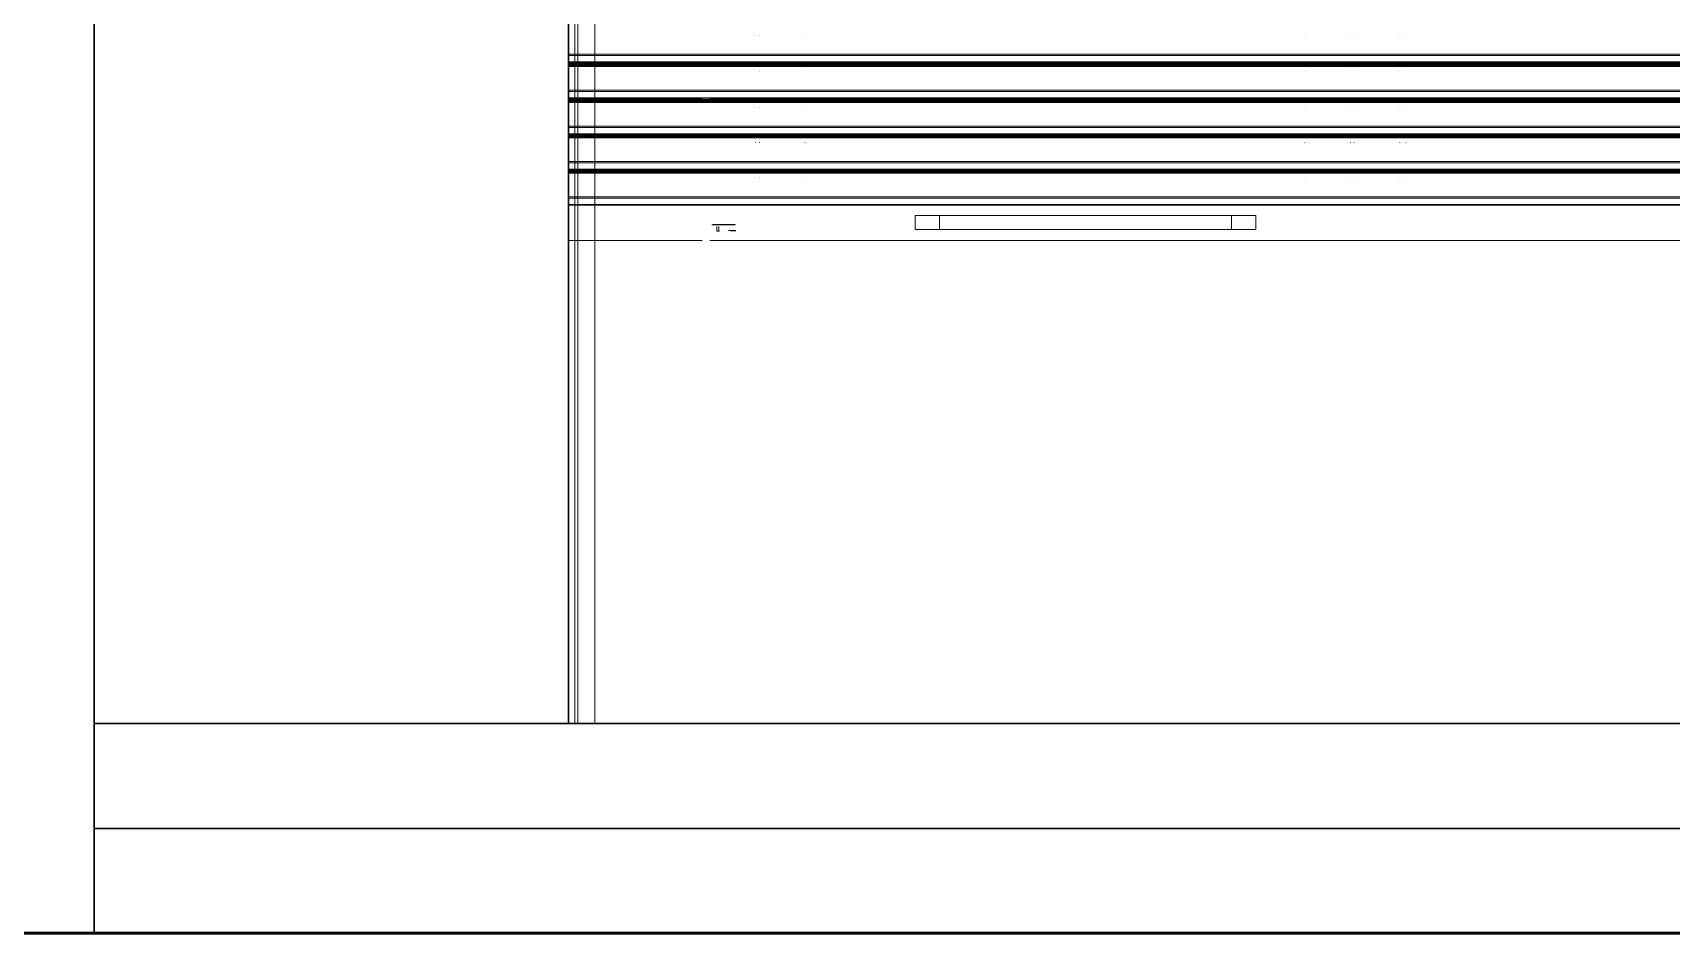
# Model space of a CAD drawing. Header units: inches. Extents: x 5914 to 162157, y -20538 to 282354.
# Drawn here: x 153713.2 to 153807, y -16028.3 to -15976.7 of the extents above; entities that cross this region are included whole.
import ezdxf

# ---------------------------------------------------------------- set-up
doc = ezdxf.new("R2010")
doc.units = ezdxf.units.IN
doc.header["$MEASUREMENT"] = 0
doc.linetypes.add('DASHED', pattern=[0.75, 0.5, -0.25])
doc.layers.add('DOOR-WIN RA', color=3, linetype='Continuous', lineweight=20)
doc.layers.add('ELE1 RA', color=1, linetype='Continuous', lineweight=30)

# ---------------------------------------------------------------- blocks, each defined once
blk = doc.blocks.new('SKBVVL')
at = {"layer": 'DOOR-WIN RA'}
for p, q in [((153981.913, -16016.257), (153981.913, -15926.9)), ((153982.271, -15926.9), (153982.271, -16016.257)), ((153982.455, -15926.9), (153982.455, -16016.257)), ((153983.426, -15926.9), (153983.426, -16016.257)), ((153992.623, -15976.855), (153992.623, -15976.857)), ((153992.633, -15976.855), (153992.633, -15976.857)), ((153992.836, -15976.857), (153992.836, -15976.855)), ((153992.846, -15976.855), (153992.846, -15976.857)), ((153995.465, -15976.857), (153995.465, -15976.855)), ((154024.066, -15976.857), (154024.066, -15976.855)), ((154026.685, -15976.855), (154026.685, -15976.857)), ((154026.695, -15976.855), (154026.695, -15976.857)), ((154026.898, -15976.857), (154026.898, -15976.855)), ((154029.518, -15976.855), (154029.518, -15976.857)), ((154029.879, -15976.857), (154029.879, -15976.855)), ((154108.256, -15977.944), (153981.913, -15977.944)), ((154108.256, -15978.012), (153981.913, -15978.012)), ((154108.256, -15978.374), (153981.913, -15978.374)), ((153981.913, -15978.417), (153989.566, -15978.417)), ((153989.566, -15978.423), (153981.913, -15978.423)), ((154108.256, -15978.449), (153981.913, -15978.449)), ((154108.256, -15978.452), (153981.913, -15978.452)), ((154108.256, -15978.469), (153981.913, -15978.469)), ((154108.256, -15978.487), (153981.913, -15978.487)), ((154108.256, -15978.506), (153981.913, -15978.506)), ((154108.256, -15978.526), (153981.913, -15978.526)), ((154108.256, -15978.547), (153981.913, -15978.547)), ((154108.256, -15978.568), (153981.913, -15978.568)), ((154108.256, -15978.589), (153981.913, -15978.589)), ((154108.256, -15978.609), (153981.913, -15978.609)), ((154108.256, -15978.629), (153981.913, -15978.629)), ((154108.256, -15978.649), (153981.913, -15978.649)), ((153990.003, -15978.417), (153992.623, -15978.417)), ((153992.623, -15978.423), (153990.003, -15978.423)), ((153992.623, -15978.417), (153992.623, -15978.423)), ((153992.623, -15978.417), (153992.633, -15978.417)), ((153992.633, -15978.423), (153992.623, -15978.423)), ((153992.633, -15978.417), (153992.633, -15978.423)), ((153992.633, -15978.417), (153992.836, -15978.417)), ((153992.836, -15978.423), (153992.633, -15978.423)), ((153992.836, -15978.423), (153992.836, -15978.417)), ((153992.836, -15978.417), (153992.846, -15978.417)), ((153992.846, -15978.423), (153992.836, -15978.423)), ((153992.846, -15978.417), (153992.846, -15978.423)), ((153992.846, -15978.417), (153995.465, -15978.417)), ((153995.465, -15978.423), (153992.846, -15978.423)), ((153995.465, -15978.423), (153995.465, -15978.417)), ((153995.465, -15978.417), (154024.066, -15978.417)), ((154024.066, -15978.423), (153995.465, -15978.423)), ((154024.066, -15978.423), (154024.066, -15978.417)), ((154024.066, -15978.417), (154026.685, -15978.417)), ((154026.685, -15978.423), (154024.066, -15978.423)), ((154026.685, -15978.417), (154026.685, -15978.423)), ((154026.685, -15978.417), (154026.695, -15978.417)), ((154026.695, -15978.423), (154026.685, -15978.423)), ((154026.695, -15978.417), (154026.695, -15978.423)), ((154026.695, -15978.417), (154026.898, -15978.417)), ((154026.898, -15978.423), (154026.695, -15978.423)), ((154026.898, -15978.423), (154026.898, -15978.417)), ((154026.898, -15978.417), (154029.518, -15978.417)), ((154029.518, -15978.423), (154026.898, -15978.423)), ((154029.518, -15978.417), (154029.518, -15978.423)), ((154029.518, -15978.417), (154029.879, -15978.417)), ((154029.879, -15978.423), (154029.518, -15978.423)), ((154029.879, -15978.423), (154029.879, -15978.417)), ((154029.879, -15978.417), (154047.768, -15978.417)), ((154047.768, -15978.423), (154029.879, -15978.423)), ((153992.623, -15978.919), (153992.623, -15978.922)), ((153992.633, -15978.919), (153992.633, -15978.922)), ((153992.836, -15978.922), (153992.836, -15978.919)), ((153992.846, -15978.919), (153992.846, -15978.922)), ((153995.465, -15978.922), (153995.465, -15978.919)), ((154024.066, -15978.922), (154024.066, -15978.919)), ((154026.685, -15978.919), (154026.685, -15978.922)), ((154026.695, -15978.919), (154026.695, -15978.922)), ((154026.898, -15978.922), (154026.898, -15978.919)), ((154029.518, -15978.919), (154029.518, -15978.922)), ((154029.879, -15978.922), (154029.879, -15978.919)), ((154108.256, -15980.008), (153981.913, -15980.008)), ((154108.256, -15980.077), (153981.913, -15980.077)), ((154108.256, -15980.438), (153981.913, -15980.438)), ((153981.913, -15980.482), (153989.566, -15980.482)), ((153989.566, -15980.487), (153981.913, -15980.487)), ((154108.256, -15980.514), (153981.913, -15980.514)), ((154108.256, -15980.516), (153981.913, -15980.516)), ((154108.256, -15980.533), (153981.913, -15980.533)), ((154108.256, -15980.552), (153981.913, -15980.552)), ((153990.003, -15980.482), (153992.623, -15980.482)), ((153992.623, -15980.487), (153990.003, -15980.487)), ((153992.623, -15980.482), (153992.623, -15980.487)), ((153992.623, -15980.482), (153992.633, -15980.482)), ((153992.633, -15980.487), (153992.623, -15980.487)), ((153992.633, -15980.482), (153992.633, -15980.487)), ((153992.633, -15980.482), (153992.836, -15980.482)), ((153992.836, -15980.487), (153992.633, -15980.487)), ((153992.836, -15980.487), (153992.836, -15980.482)), ((153992.836, -15980.482), (153992.846, -15980.482)), ((153992.846, -15980.487), (153992.836, -15980.487)), ((153992.846, -15980.482), (153992.846, -15980.487)), ((153992.846, -15980.482), (153995.465, -15980.482)), ((153995.465, -15980.487), (153992.846, -15980.487)), ((153995.465, -15980.487), (153995.465, -15980.482)), ((153995.465, -15980.482), (154024.066, -15980.482)), ((154024.066, -15980.487), (153995.465, -15980.487)), ((154024.066, -15980.487), (154024.066, -15980.482)), ((154024.066, -15980.482), (154026.685, -15980.482)), ((154026.685, -15980.487), (154024.066, -15980.487)), ((154026.685, -15980.482), (154026.685, -15980.487)), ((154026.685, -15980.482), (154026.695, -15980.482)), ((154026.695, -15980.487), (154026.685, -15980.487)), ((154026.695, -15980.482), (154026.695, -15980.487)), ((154026.695, -15980.482), (154026.898, -15980.482)), ((154026.898, -15980.487), (154026.695, -15980.487)), ((154026.898, -15980.487), (154026.898, -15980.482)), ((154026.898, -15980.482), (154029.518, -15980.482)), ((154029.518, -15980.487), (154026.898, -15980.487)), ((154029.518, -15980.482), (154029.518, -15980.487)), ((154029.518, -15980.482), (154029.879, -15980.482)), ((154029.879, -15980.487), (154029.518, -15980.487)), ((154029.879, -15980.487), (154029.879, -15980.482)), ((154029.879, -15980.482), (154047.768, -15980.482)), ((154047.768, -15980.487), (154029.879, -15980.487)), ((154108.256, -15980.571), (153981.913, -15980.571)), ((154108.256, -15980.591), (153981.913, -15980.591)), ((154108.256, -15980.612), (153981.913, -15980.612)), ((154108.256, -15980.633), (153981.913, -15980.633)), ((154108.256, -15980.654), (153981.913, -15980.654)), ((154108.256, -15980.674), (153981.913, -15980.674)), ((154108.256, -15980.694), (153981.913, -15980.694)), ((154108.256, -15980.713), (153981.913, -15980.713)), ((153992.623, -15980.984), (153992.623, -15980.986)), ((153992.633, -15980.984), (153992.633, -15980.986)), ((153992.836, -15980.986), (153992.836, -15980.984)), ((153992.846, -15980.984), (153992.846, -15980.986)), ((153995.465, -15980.986), (153995.465, -15980.984)), ((154024.066, -15980.986), (154024.066, -15980.984)), ((154026.685, -15980.984), (154026.685, -15980.986)), ((154026.695, -15980.984), (154026.695, -15980.986)), ((154026.898, -15980.986), (154026.898, -15980.984)), ((154029.518, -15980.984), (154029.518, -15980.986)), ((154029.879, -15980.986), (154029.879, -15980.984)), ((154108.256, -15982.073), (153981.913, -15982.073)), ((154108.256, -15982.142), (153981.913, -15982.142)), ((154108.256, -15982.503), (153981.913, -15982.503)), ((153981.913, -15982.547), (154108.256, -15982.547)), ((154108.256, -15982.556), (153981.913, -15982.556)), ((154108.256, -15982.574), (153981.913, -15982.574)), ((154108.256, -15982.593), (153981.913, -15982.593)), ((154108.256, -15982.614), (153981.913, -15982.614)), ((154108.256, -15982.634), (153981.913, -15982.634)), ((154108.256, -15982.655), (153981.913, -15982.655)), ((154108.256, -15982.676), (153981.913, -15982.676)), ((154108.256, -15982.697), (153981.913, -15982.697)), ((154108.256, -15982.717), (153981.913, -15982.717)), ((154108.256, -15982.736), (153981.913, -15982.736)), ((153992.623, -15983.007), (153992.623, -15983.009)), ((153992.633, -15983.007), (153992.633, -15983.009)), ((153992.836, -15983.009), (153992.836, -15983.007)), ((153992.846, -15983.008), (153992.846, -15983.009)), ((153995.465, -15983.009), (153995.465, -15983.007)), ((154024.066, -15983.009), (154024.066, -15983.007)), ((154026.685, -15983.007), (154026.685, -15983.009)), ((154026.695, -15983.007), (154026.695, -15983.009)), ((154026.898, -15983.009), (154026.898, -15983.007)), ((154029.518, -15983.007), (154029.518, -15983.009)), ((154029.879, -15983.009), (154029.879, -15983.007)), ((154108.256, -15984.096), (153981.913, -15984.096)), ((154108.256, -15984.164), (153981.913, -15984.164)), ((154108.256, -15984.526), (153981.913, -15984.526)), ((153981.913, -15984.569), (154108.256, -15984.569)), ((154108.256, -15984.578), (153981.913, -15984.578)), ((154108.256, -15984.597), (153981.913, -15984.597)), ((154108.256, -15984.616), (153981.913, -15984.616)), ((154108.256, -15984.636), (153981.913, -15984.636)), ((154108.256, -15984.657), (153981.913, -15984.657)), ((154108.256, -15984.678), (153981.913, -15984.678)), ((154108.256, -15984.699), (153981.913, -15984.699)), ((154108.256, -15984.719), (153981.913, -15984.719)), ((154108.256, -15984.739), (153981.913, -15984.739)), ((154108.256, -15984.758), (153981.913, -15984.758)), ((153992.623, -15985.029), (153992.623, -15985.031)), ((153992.633, -15985.029), (153992.633, -15985.031)), ((153992.836, -15985.031), (153992.836, -15985.029)), ((153992.846, -15985.03), (153992.846, -15985.031)), ((153995.465, -15985.031), (153995.465, -15985.029)), ((154024.066, -15985.031), (154024.066, -15985.029)), ((154026.685, -15985.029), (154026.685, -15985.031)), ((154026.695, -15985.029), (154026.695, -15985.031)), ((154026.898, -15985.031), (154026.898, -15985.029)), ((154029.518, -15985.029), (154029.518, -15985.031)), ((154029.879, -15985.031), (154029.879, -15985.029)), ((154108.256, -15986.118), (153981.913, -15986.118)), ((154108.256, -15986.187), (153981.913, -15986.187)), ((154108.256, -15986.548), (153981.913, -15986.548)), ((153981.913, -15986.592), (154108.256, -15986.592)), ((153990.126, -15987.703), (153990.124, -15987.705)), ((153990.124, -15987.705), (153990.168, -15987.707)), ((153990.173, -15987.7), (153990.126, -15987.703)), ((153990.168, -15987.707), (153990.256, -15987.709)), ((153990.264, -15987.698), (153990.173, -15987.7)), ((153990.256, -15987.709), (153990.381, -15987.711)), ((153990.391, -15987.697), (153990.264, -15987.698)), ((153990.381, -15987.711), (153990.534, -15987.712)), ((153990.546, -15987.696), (153990.391, -15987.697)), ((153990.409, -15988.065), (153990.409, -15987.813)), ((153990.409, -15987.813), (153990.411, -15987.813)), ((153990.411, -15988.065), (153990.409, -15988.065)), ((153990.411, -15988.065), (153990.411, -15987.813)), ((153990.542, -15988.065), (153990.411, -15988.065)), ((153990.526, -15988.018), (153990.526, -15987.816)), ((153990.526, -15988.018), (153990.542, -15988.065)), ((153990.534, -15987.712), (153990.705, -15987.713)), ((153990.718, -15987.695), (153990.546, -15987.696)), ((153990.705, -15987.713), (153990.883, -15987.713)), ((153990.896, -15987.695), (153990.718, -15987.695)), ((153990.883, -15987.713), (153991.056, -15987.712)), ((153991.068, -15987.696), (153990.896, -15987.695)), ((153991.056, -15987.712), (153991.211, -15987.711)), ((153991.221, -15987.697), (153991.068, -15987.696)), ((153991.079, -15988.039), (153991.078, -15988.042)), ((153991.078, -15988.042), (153991.122, -15988.044)), ((153991.127, -15988.037), (153991.079, -15988.039)), ((153991.122, -15988.044), (153991.21, -15988.046)), ((153991.217, -15988.035), (153991.127, -15988.037)), ((153991.21, -15988.046), (153991.334, -15988.048)), ((153991.211, -15987.711), (153991.338, -15987.71)), ((153991.345, -15988.033), (153991.217, -15988.035)), ((153991.346, -15987.699), (153991.221, -15987.697)), ((153991.334, -15988.048), (153991.488, -15988.049)), ((153991.338, -15987.71), (153991.428, -15987.708)), ((153991.5, -15988.032), (153991.345, -15988.033)), ((153991.433, -15987.701), (153991.346, -15987.699)), ((153991.428, -15987.708), (153991.476, -15987.705)), ((153991.478, -15987.703), (153991.433, -15987.701)), ((153991.476, -15987.705), (153991.478, -15987.703)), ((154001.762, -15987.18), (154001.762, -15987.981)), ((154001.762, -15987.18), (154001.775, -15987.18)), ((154001.762, -15987.981), (154001.775, -15987.981)), ((154003.152, -15987.18), (154001.775, -15987.18)), ((154003.152, -15987.981), (154001.775, -15987.981)), ((154003.152, -15987.18), (154003.152, -15987.981)), ((154019.876, -15987.18), (154003.152, -15987.18)), ((154003.152, -15987.981), (154019.876, -15987.981)), ((154019.876, -15987.18), (154019.876, -15987.981)), ((154019.876, -15987.18), (154021.265, -15987.18)), ((154021.265, -15987.981), (154019.876, -15987.981)), ((154021.277, -15987.18), (154021.265, -15987.18)), ((154021.265, -15987.18), (154021.265, -15987.981)), ((154021.277, -15987.981), (154021.265, -15987.981)), ((153981.913, -15988.614), (153989.566, -15988.614)), ((153990.003, -15988.614), (153992.623, -15988.614)), ((153992.623, -15988.614), (153992.633, -15988.614)), ((153992.633, -15988.614), (153992.836, -15988.614)), ((153992.836, -15988.614), (153992.846, -15988.614)), ((153992.846, -15988.614), (153995.465, -15988.614)), ((153995.465, -15988.614), (154024.066, -15988.614)), ((154024.066, -15988.614), (154026.685, -15988.614)), ((154026.685, -15988.614), (154026.695, -15988.614)), ((154026.695, -15988.614), (154026.898, -15988.614)), ((154026.898, -15988.614), (154029.518, -15988.614)), ((154029.518, -15988.614), (154029.879, -15988.614)), ((154029.879, -15988.614), (154047.768, -15988.614))]:
    blk.add_line(p, q, dxfattribs=at)
at = {"layer": 'ELE1 RA'}
for p, q in [((153954.76, -16010.257), (153954.76, -15903.607)), ((153981.937, -15912.244), (153981.913, -16016.257)), ((153954.76, -16010.257), (153954.76, -16016.257)), ((153954.76, -16022.257), (153954.76, -16016.257)), ((154122.256, -16016.257), (153954.76, -16016.257)), ((153954.76, -16028.257), (153954.76, -16022.257)), ((154134.256, -16022.257), (153954.76, -16022.257)), ((153954.76, -16028.257), (154050.76, -16028.257)), ((153973.179, -16028.257), (153984.155, -16028.257))]:
    blk.add_line(p, q, dxfattribs=at)
at = {"layer": 'ELE1 RA', "lineweight": 50}
blk.add_line((153925.441, -16028.257), (154325.428, -16028.257), dxfattribs=at)
at = {"layer": 'ELE1 RA', "linetype": 'DASHED'}
for p, q in [((153954.76, -16028.257), (153973.179, -16028.257)), ((154134.256, -16028.257), (153984.155, -16028.257))]:
    blk.add_line(p, q, dxfattribs=at)

msp = doc.modelspace()

# ---------------------------------------------------------------- block references
msp.add_blockref('SKBVVL', (-238.02, 0))

doc.saveas('drawing.dxf')
